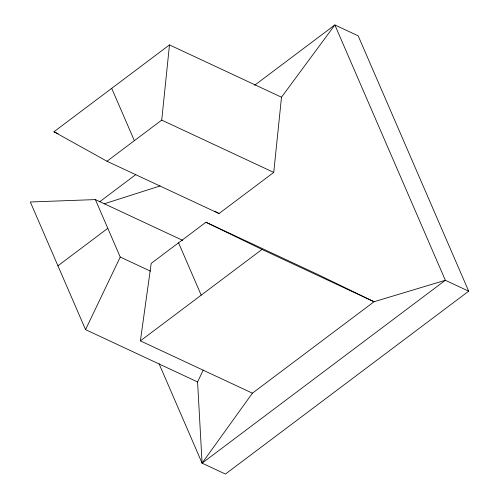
<?xml version="1.0" encoding="UTF-8"?>
<svg xmlns="http://www.w3.org/2000/svg" width="499" height="499" viewBox="0 0 499 499"><rect width="100%" height="100%" fill="white"/><g stroke="black" fill="none" stroke-linecap="round" stroke-linejoin="round"><path stroke-width="0.75" d="M106.992 161.252L161.726 120.103L169.485 44.904L281.498 97.211L273.745 172.411L219.011 213.56L106.992 161.252L53.936 131.773L169.485 44.904M205.925 222.236L262.019 249.431L374.038 301.739L252.407 393.175L140.394 340.867L151.191 263.378L205.925 222.236L317.938 274.544L374.038 301.739L445.345 280.276L468.68 291.173L225.429 474.05L202.089 463.153L159.069 363.74M85.56 329.639L120.234 257.041L95.378 199.594L30.32 201.976L85.56 329.639L197.579 381.947L202.089 463.153L445.345 280.276L334.86 24.95L254.602 85.285M197.579 381.947L203.243 370.083M202.089 463.153L252.407 393.175M281.498 97.211L334.86 24.95L358.195 35.847L468.68 291.173M99.688 201.746L135.772 174.619M57.94 265.811L107.809 228.317M140.394 340.867L262.019 249.431M104.116 203.829L160.067 185.959M161.726 120.103L273.745 172.411M53.936 131.773L58.165 133.744M95.378 199.594L182.734 240.387M120.234 257.041L150.53 271.188M214.932 211.295L219.011 213.56M111.707 88.335L134.362 140.681M178.555 242.807L201.203 295.146"/></g></svg>
